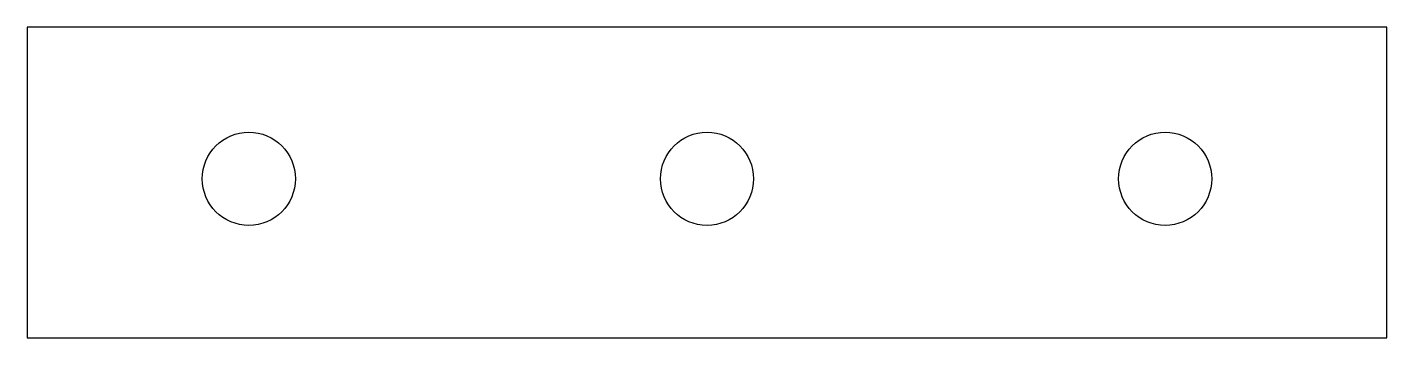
# Model space of a CAD drawing. Header units: millimetres. Extents: x -92 to 92, y 7 to 49.
import ezdxf

# ---------------------------------------------------------------- set-up
doc = ezdxf.new("R2010")
doc.units = ezdxf.units.MM

msp = doc.modelspace()

# ---------------------------------------------------------------- linework, layer by layer
at = {"layer": 'CUT'}
for p, q in [((92, 49), (-92, 49)), ((-92, 49), (-92, 7)), ((92, 7), (92, 49)), ((-92, 7), (92, 7))]:
    msp.add_line(p, q, dxfattribs=at)
for centre in [(-62, 28.5), (0, 28.5), (62, 28.5)]:
    msp.add_circle(centre, 6.3, dxfattribs=at)

doc.saveas('drawing.dxf')
